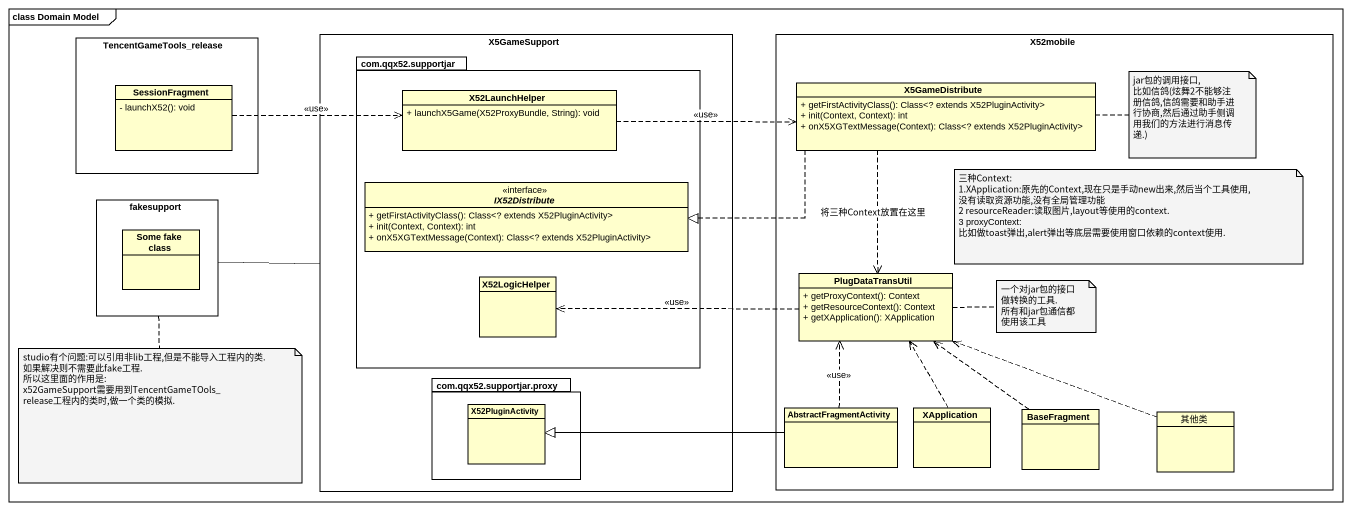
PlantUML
@startuml
mainframe class Domain Model
hide circle
hide empty members
skinparam classAttributeIconSize 0
rectangle TencentGameTools_release {
  class SessionFragment {
    - launchX52(): void
  }
}
rectangle X5GameSupport {
  package "com.qqx52.supportjar" as com_qqx52_supportjar {
    class X52LaunchHelper {
      + launchX5Game(X52ProxyBundle, String): void
    }
    interface IX52Distribute <<interface>> {
      + getFirstActivityClass(): Class<? extends X52PluginActivity>
      + init(Context, Context): int
      + onX5XGTextMessage(Context): Class<? extends X52PluginActivity>
    }
    class X52LogicHelper
  }
  package "com.qqx52.supportjar.proxy" as com_qqx52_supportjar_proxy {
    class X52PluginActivity
  }
}
rectangle X52mobile {
  class X5GameDistribute {
    + getFirstActivityClass(): Class<? extends X52PluginActivity>
    + init(Context, Context): int
    + onX5XGTextMessage(Context): Class<? extends X52PluginActivity>
  }
  class PlugDataTransUtil {
    + getProxyContext(): Context
    + getResourceContext(): Context
    + getXApplication(): XApplication
  }
  class AbstractFragmentActivity
  class XApplication
  class BaseFragment
  class 其他类
}
rectangle fakesupport {
  class "Some fake class" as Some_fake_class
}
SessionFragment .right.> X52LaunchHelper : <<use>>
X52LaunchHelper .right.> X5GameDistribute : <<use>>
X5GameDistribute .left.|> IX52Distribute
X5GameDistribute ..> PlugDataTransUtil : 将三种Context放置在这里
fakesupport -right- X5GameSupport
PlugDataTransUtil .left.> X52LogicHelper : <<use>>
AbstractFragmentActivity .up.> PlugDataTransUtil : <<use>>
AbstractFragmentActivity -left-|> X52PluginActivity
XApplication .up.> PlugDataTransUtil
BaseFragment .up.> PlugDataTransUtil
其他类 .left.> PlugDataTransUtil
note right of X5GameDistribute : jar包的调用接口, 比如信鸽(炫舞2不能够注册信鸽,信鸽需要和助手进行协商,然后通过助手侧调用我们的方法进行消息传递.)
note as N2
  三种Context:
  1.XApplication:原先的Context,现在只是手动new出来,然后当个工具使用,没有读取资源功能,没有全局管理功能
  2 resourceReader:读取图片,layout等使用的context.
  3 proxyContext: 比如做toast弹出,alert弹出等底层需要使用窗口依赖的context使用.
end note
note right of PlugDataTransUtil : 一个对jar包的接口做转换的工具.所有和jar包通信都使用该工具
note bottom of fakesupport
  studio有个问题:可以引用非lib工程,但是不能导入工程内的类.如果解决则不需要此fake工程.
  所以这里面的作用是:
  x52GameSupport需要用到TencentGameTOols_release工程内的类时,做一个类的模拟.
end note
@enduml
